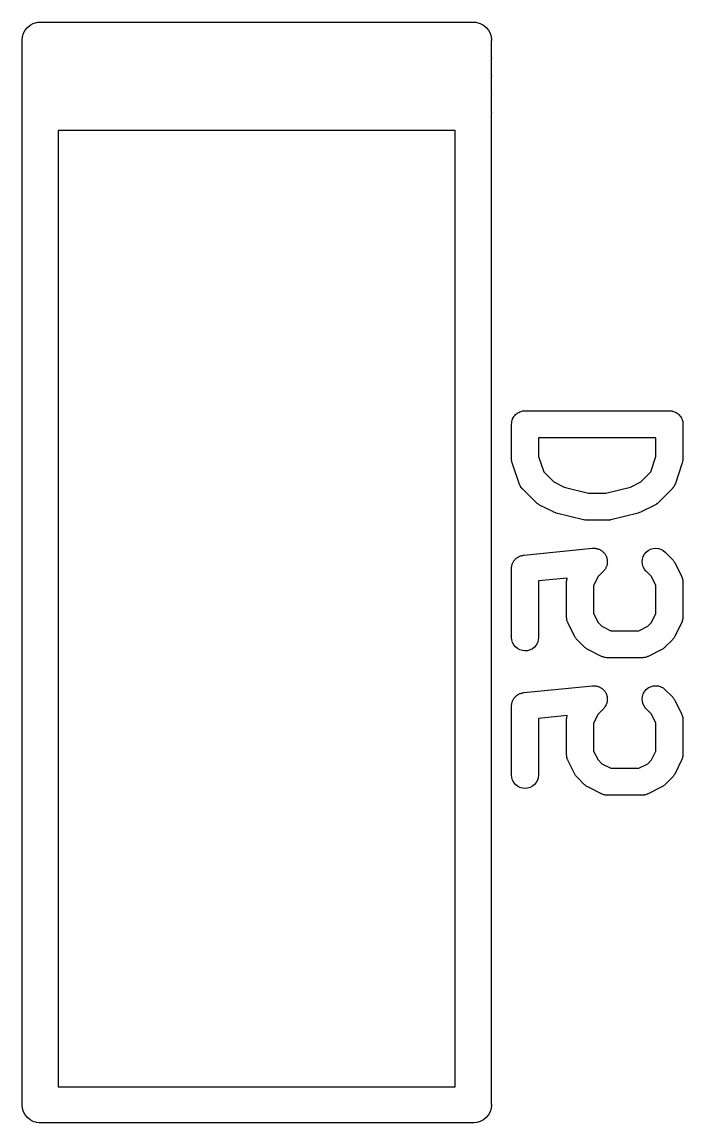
# Model space of a CAD drawing. Extents: x 0.4 to 23, y -16.1 to -0.4.
# Drawn here: x 4.9175 to 5.0617, y -4.3329 to -4.0927 of the extents above; entities that cross this region are included whole.
import ezdxf

# ---------------------------------------------------------------- set-up
doc = ezdxf.new("R2010")
doc.units = 0
doc.header["$MEASUREMENT"] = 0
doc.layers.add('BLACK', color=7, linetype='CONTINUOUS')

msp = doc.modelspace()

# ---------------------------------------------------------------- linework, layer by layer
at = {"layer": 'BLACK', "linetype": 'CONTINUOUS'}
for p, q in [((4.91998, -4.09304), (4.92072, -4.09281)), ((4.92072, -4.09281), (4.92097, -4.09279)), ((4.92097, -4.09279), (4.9215, -4.09274)), ((4.9215, -4.09274), (4.92169, -4.09276)), ((4.92169, -4.09276), (5.01579, -4.09276)), ((5.01579, -4.09276), (5.01598, -4.09274)), ((5.01598, -4.09274), (5.01651, -4.09279)), ((5.01651, -4.09279), (5.01676, -4.09281)), ((5.01676, -4.09281), (5.0175, -4.09304)), ((4.91762, -4.09592), (4.91784, -4.09518)), ((4.91784, -4.09518), (4.91821, -4.0945)), ((4.91821, -4.0945), (4.9187, -4.0939)), ((4.9187, -4.0939), (4.9193, -4.0934)), ((4.9193, -4.0934), (4.91998, -4.09304)), ((5.0175, -4.09304), (5.01818, -4.0934)), ((5.01818, -4.0934), (5.01878, -4.0939)), ((5.01878, -4.0939), (5.01927, -4.0945)), ((5.01927, -4.0945), (5.01964, -4.09518)), ((5.01964, -4.09518), (5.01986, -4.09592)), ((4.91754, -4.09669), (4.91762, -4.09592)), ((4.91756, -4.09689), (4.91754, -4.09669)), ((4.91756, -4.10044), (4.91756, -4.09689)), ((5.01986, -4.09592), (5.01994, -4.09669)), ((5.01994, -4.09669), (5.01992, -4.09689)), ((5.01992, -4.09689), (5.01992, -4.10044)), ((4.91754, -4.10063), (4.91756, -4.10044)), ((4.91756, -4.10082), (4.91754, -4.10063)), ((4.91756, -4.10437), (4.91756, -4.10082)), ((5.01992, -4.10044), (5.01994, -4.10063)), ((5.01994, -4.10063), (5.01992, -4.10082)), ((5.01992, -4.10082), (5.01992, -4.10437)), ((4.91754, -4.10457), (4.91756, -4.10437)), ((4.91756, -4.10476), (4.91754, -4.10457)), ((4.91756, -4.10831), (4.91756, -4.10476)), ((5.01992, -4.10437), (5.01994, -4.10457)), ((5.01994, -4.10457), (5.01992, -4.10476)), ((5.01992, -4.10476), (5.01992, -4.10831)), ((4.91754, -4.1085), (4.91756, -4.10831)), ((4.91756, -4.1087), (4.91754, -4.1085)), ((4.91756, -4.11225), (4.91756, -4.1087)), ((5.01992, -4.10831), (5.01994, -4.1085)), ((5.01994, -4.1085), (5.01992, -4.1087)), ((5.01992, -4.1087), (5.01992, -4.11225)), ((4.91754, -4.11244), (4.91756, -4.11225)), ((4.91756, -4.11263), (4.91754, -4.11244)), ((4.91756, -4.32878), (4.91756, -4.11263)), ((5.01992, -4.11225), (5.01994, -4.11244)), ((5.01994, -4.11244), (5.01992, -4.11263)), ((5.01992, -4.11263), (5.01992, -4.32878)), ((4.92543, -4.11638), (4.92543, -4.32504)), ((5.01205, -4.11638), (4.92543, -4.11638)), ((5.01205, -4.32504), (5.01205, -4.11638)), ((5.02457, -4.17933), (5.0247, -4.17909)), ((5.0247, -4.17909), (5.02483, -4.17884)), ((5.02483, -4.17884), (5.02484, -4.17884)), ((5.02484, -4.17883), (5.02502, -4.17861)), ((5.02484, -4.17884), (5.02484, -4.17883)), ((5.02502, -4.17861), (5.0252, -4.1784)), ((5.0252, -4.1784), (5.02521, -4.17839)), ((5.02521, -4.17839), (5.02543, -4.17821)), ((5.02521, -4.17839), (5.02521, -4.17839)), ((5.02543, -4.17821), (5.02565, -4.17804)), ((5.02565, -4.17803), (5.02566, -4.17802)), ((5.02565, -4.17804), (5.02565, -4.17803)), ((5.02566, -4.17802), (5.02591, -4.1779)), ((5.02591, -4.1779), (5.02615, -4.17776)), ((5.02615, -4.17776), (5.02616, -4.17776)), ((5.02616, -4.17776), (5.02617, -4.17776)), ((5.02617, -4.17776), (5.02644, -4.17768)), ((5.02644, -4.17768), (5.02671, -4.1776)), ((5.02671, -4.1776), (5.02672, -4.1776)), ((5.02672, -4.1776), (5.02673, -4.17759)), ((5.02673, -4.17759), (5.027, -4.17757)), ((5.027, -4.17757), (5.02728, -4.17754)), ((5.02728, -4.17754), (5.05878, -4.17754)), ((5.05878, -4.17754), (5.0588, -4.17754)), ((5.0588, -4.17754), (5.0588, -4.17754)), ((5.0588, -4.17754), (5.0588, -4.17754)), ((5.0588, -4.17754), (5.05882, -4.17754)), ((5.05882, -4.17754), (5.05909, -4.17757)), ((5.05909, -4.17757), (5.05937, -4.1776)), ((5.05937, -4.1776), (5.05938, -4.17761)), ((5.05938, -4.17761), (5.05939, -4.17761)), ((5.05939, -4.17761), (5.05965, -4.17769)), ((5.05965, -4.17769), (5.05992, -4.17777)), ((5.05992, -4.17777), (5.05993, -4.17778)), ((5.05993, -4.17778), (5.05994, -4.17778)), ((5.05994, -4.17778), (5.06018, -4.17792)), ((5.06018, -4.17792), (5.06043, -4.17805)), ((5.06043, -4.17805), (5.06043, -4.17805)), ((5.06043, -4.17805), (5.06044, -4.17806)), ((5.06044, -4.17806), (5.06066, -4.17824)), ((5.06066, -4.17824), (5.06087, -4.17841)), ((5.06087, -4.17841), (5.06088, -4.17842)), ((5.06088, -4.17842), (5.06089, -4.17843)), ((5.06089, -4.17843), (5.06106, -4.17864)), ((5.06106, -4.17864), (5.06124, -4.17886)), ((5.06124, -4.17886), (5.06124, -4.17887)), ((5.06124, -4.17887), (5.06125, -4.17888)), ((5.06125, -4.17888), (5.06138, -4.17912)), ((5.06138, -4.17912), (5.06151, -4.17937)), ((5.02433, -4.18045), (5.02436, -4.18018)), ((5.02433, -4.18047), (5.02433, -4.18045)), ((5.02433, -4.18049), (5.02433, -4.18047)), ((5.02433, -4.18047), (5.02433, -4.18047)), ((5.02433, -4.18047), (5.02433, -4.18047)), ((5.02433, -4.18799), (5.02433, -4.18049)), ((5.02436, -4.18018), (5.02439, -4.1799)), ((5.02439, -4.17988), (5.02448, -4.17962)), ((5.02439, -4.17989), (5.02439, -4.17988)), ((5.02439, -4.1799), (5.02439, -4.17989)), ((5.02448, -4.17962), (5.02456, -4.17935)), ((5.02456, -4.17934), (5.02457, -4.17933)), ((5.02456, -4.17935), (5.02456, -4.17934)), ((5.06151, -4.17937), (5.06151, -4.17938)), ((5.06151, -4.17938), (5.06151, -4.17939)), ((5.06151, -4.17939), (5.06159, -4.17966)), ((5.06159, -4.17966), (5.06167, -4.17992)), ((5.06167, -4.17992), (5.06167, -4.17993)), ((5.06167, -4.17993), (5.06168, -4.17994)), ((5.06168, -4.17994), (5.0617, -4.18022)), ((5.0617, -4.18022), (5.06173, -4.18049)), ((5.06173, -4.18049), (5.06173, -4.18799)), ((5.03023, -4.18345), (5.03023, -4.18751)), ((5.05582, -4.18345), (5.03023, -4.18345)), ((5.05582, -4.18751), (5.05582, -4.18345)), ((5.02434, -4.18816), (5.02433, -4.18799)), ((5.02435, -4.18832), (5.02434, -4.18816)), ((5.02437, -4.18844), (5.02435, -4.18832)), ((5.02438, -4.18857), (5.02437, -4.18844)), ((5.02443, -4.18873), (5.02438, -4.18857)), ((5.02447, -4.18889), (5.02443, -4.18873)), ((5.02448, -4.18893), (5.02447, -4.18889)), ((5.03023, -4.18751), (5.03136, -4.1909)), ((5.0547, -4.1909), (5.05582, -4.18751)), ((5.06161, -4.18877), (5.06158, -4.18893)), ((5.06166, -4.18861), (5.06161, -4.18877)), ((5.06168, -4.18849), (5.06166, -4.18861)), ((5.0617, -4.18837), (5.06168, -4.18849)), ((5.06171, -4.1882), (5.0617, -4.18837)), ((5.06173, -4.18804), (5.06171, -4.1882)), ((5.06173, -4.18799), (5.06173, -4.18804)), ((5.02598, -4.19343), (5.02448, -4.18893)), ((5.03136, -4.1909), (5.03353, -4.19307)), ((5.05253, -4.19307), (5.0547, -4.1909)), ((5.06158, -4.18893), (5.06008, -4.19343)), ((5.02601, -4.19351), (5.02598, -4.19343)), ((5.02604, -4.19359), (5.02601, -4.19351)), ((5.02613, -4.19377), (5.02604, -4.19359)), ((5.03353, -4.19307), (5.03581, -4.19421)), ((5.05025, -4.19421), (5.05253, -4.19307)), ((5.06, -4.19363), (5.05991, -4.19381)), ((5.06003, -4.19355), (5.06, -4.19363)), ((5.06006, -4.19347), (5.06003, -4.19355)), ((5.06008, -4.19343), (5.06006, -4.19347)), ((5.02621, -4.19395), (5.02613, -4.19377)), ((5.02626, -4.19402), (5.02621, -4.19395)), ((5.0263, -4.1941), (5.02626, -4.19402)), ((5.02643, -4.19426), (5.0263, -4.1941)), ((5.02655, -4.19442), (5.02643, -4.19426)), ((5.02661, -4.19448), (5.02655, -4.19442)), ((5.02666, -4.19455), (5.02661, -4.19448)), ((5.02669, -4.19458), (5.02666, -4.19455)), ((5.02969, -4.19758), (5.02669, -4.19458)), ((5.03581, -4.19421), (5.04114, -4.19554)), ((5.04114, -4.19554), (5.04491, -4.19554)), ((5.04491, -4.19554), (5.05025, -4.19421)), ((5.05936, -4.19458), (5.05636, -4.19758)), ((5.05942, -4.19451), (5.05936, -4.19458)), ((5.05948, -4.19446), (5.05942, -4.19451)), ((5.0596, -4.19429), (5.05948, -4.19446)), ((5.05973, -4.19414), (5.0596, -4.19429)), ((5.05977, -4.19406), (5.05973, -4.19414)), ((5.05982, -4.19399), (5.05977, -4.19406)), ((5.05991, -4.19381), (5.05982, -4.19399)), ((5.02982, -4.19769), (5.02969, -4.19758)), ((5.02994, -4.1978), (5.02982, -4.19769)), ((5.03004, -4.19787), (5.02994, -4.1978)), ((5.03014, -4.19795), (5.03004, -4.19787)), ((5.03028, -4.19803), (5.03014, -4.19795)), ((5.03042, -4.19812), (5.03028, -4.19803)), ((5.03046, -4.19813), (5.03042, -4.19812)), ((5.03346, -4.19963), (5.03046, -4.19813)), ((5.0556, -4.19813), (5.0526, -4.19963)), ((5.05574, -4.19805), (5.0556, -4.19813)), ((5.05588, -4.19797), (5.05574, -4.19805)), ((5.05598, -4.19789), (5.05588, -4.19797)), ((5.05608, -4.19783), (5.05598, -4.19789)), ((5.05621, -4.19771), (5.05608, -4.19783)), ((5.05633, -4.19761), (5.05621, -4.19771)), ((5.05636, -4.19758), (5.05633, -4.19761)), ((5.03347, -4.19964), (5.03346, -4.19963)), ((5.03348, -4.19965), (5.03347, -4.19964)), ((5.03374, -4.19974), (5.03348, -4.19965)), ((5.034, -4.19984), (5.03374, -4.19974)), ((5.03401, -4.19984), (5.034, -4.19984)), ((5.03402, -4.19985), (5.03401, -4.19984)), ((5.03406, -4.19986), (5.03402, -4.19985)), ((5.04006, -4.20136), (5.03406, -4.19986)), ((5.05199, -4.19986), (5.04599, -4.20136)), ((5.05201, -4.19985), (5.05199, -4.19986)), ((5.05202, -4.19985), (5.05201, -4.19985)), ((5.05228, -4.19976), (5.05202, -4.19985)), ((5.05254, -4.19966), (5.05228, -4.19976)), ((5.05255, -4.19966), (5.05254, -4.19966)), ((5.05256, -4.19965), (5.05255, -4.19966)), ((5.0526, -4.19963), (5.05256, -4.19965)), ((5.04011, -4.20137), (5.04006, -4.20136)), ((5.04016, -4.20138), (5.04011, -4.20137)), ((5.0404, -4.20141), (5.04016, -4.20138)), ((5.04063, -4.20144), (5.0404, -4.20141)), ((5.04068, -4.20144), (5.04063, -4.20144)), ((5.04074, -4.20145), (5.04068, -4.20144)), ((5.04078, -4.20145), (5.04074, -4.20145)), ((5.04528, -4.20145), (5.04078, -4.20145)), ((5.04533, -4.20144), (5.04528, -4.20145)), ((5.04538, -4.20144), (5.04533, -4.20144)), ((5.04562, -4.20141), (5.04538, -4.20144)), ((5.04585, -4.20139), (5.04562, -4.20141)), ((5.0459, -4.20137), (5.04585, -4.20139)), ((5.04595, -4.20137), (5.0459, -4.20137)), ((5.04599, -4.20136), (5.04595, -4.20137)), ((5.02699, -4.20905), (5.04198, -4.20755)), ((5.04198, -4.20755), (5.04203, -4.20755)), ((5.04203, -4.20755), (5.04217, -4.20755)), ((5.04217, -4.20755), (5.04231, -4.20754)), ((5.04231, -4.20754), (5.04245, -4.20755)), ((5.04245, -4.20755), (5.0426, -4.20756)), ((5.0426, -4.20756), (5.04274, -4.20759)), ((5.04274, -4.20759), (5.04288, -4.2076)), ((5.04288, -4.2076), (5.04302, -4.20764)), ((5.04302, -4.20764), (5.04317, -4.20767)), ((5.04317, -4.20767), (5.0433, -4.20773)), ((5.0433, -4.20773), (5.04343, -4.20777)), ((5.04343, -4.20777), (5.04356, -4.20784)), ((5.04356, -4.20784), (5.0437, -4.2079)), ((5.0437, -4.2079), (5.04381, -4.20798)), ((5.04381, -4.20798), (5.04394, -4.20805)), ((5.04394, -4.20805), (5.04405, -4.20814)), ((5.0537, -4.20839), (5.05415, -4.20803)), ((5.05415, -4.20803), (5.05466, -4.20776)), ((5.05466, -4.20776), (5.05521, -4.20759)), ((5.05521, -4.20759), (5.05579, -4.20754)), ((5.05579, -4.20754), (5.05636, -4.2076)), ((5.05636, -4.2076), (5.05691, -4.20777)), ((5.05691, -4.20777), (5.05742, -4.20804)), ((5.05742, -4.20804), (5.05786, -4.2084)), ((5.02468, -4.21059), (5.02477, -4.21046)), ((5.02477, -4.21046), (5.02484, -4.21032)), ((5.02484, -4.21032), (5.02493, -4.21022)), ((5.02493, -4.21022), (5.025, -4.21011)), ((5.025, -4.21011), (5.02511, -4.21)), ((5.02511, -4.21), (5.02521, -4.20988)), ((5.02521, -4.20988), (5.02532, -4.2098)), ((5.02532, -4.2098), (5.02541, -4.20971)), ((5.02541, -4.20971), (5.02554, -4.20962)), ((5.02554, -4.20962), (5.02566, -4.20952)), ((5.02566, -4.20952), (5.02578, -4.20946)), ((5.02578, -4.20946), (5.02589, -4.20939)), ((5.02589, -4.20939), (5.02603, -4.20933)), ((5.02603, -4.20933), (5.02617, -4.20925)), ((5.02617, -4.20925), (5.0263, -4.20922)), ((5.0263, -4.20922), (5.02642, -4.20917)), ((5.02642, -4.20917), (5.02658, -4.20914)), ((5.02658, -4.20914), (5.02673, -4.20909)), ((5.02673, -4.20909), (5.02686, -4.20908)), ((5.02686, -4.20908), (5.02699, -4.20905)), ((5.04405, -4.20814), (5.04417, -4.20823)), ((5.04417, -4.20823), (5.04427, -4.20833)), ((5.04427, -4.20833), (5.04438, -4.20842)), ((5.04438, -4.20842), (5.04447, -4.20853)), ((5.04447, -4.20853), (5.04458, -4.20864)), ((5.04458, -4.20864), (5.04465, -4.20876)), ((5.04465, -4.20876), (5.04474, -4.20887)), ((5.04474, -4.20887), (5.04481, -4.209)), ((5.04481, -4.209), (5.04489, -4.20912)), ((5.04489, -4.20912), (5.04495, -4.20925)), ((5.04495, -4.20925), (5.04501, -4.20938)), ((5.04501, -4.20938), (5.04505, -4.20952)), ((5.04505, -4.20952), (5.04511, -4.20965)), ((5.04511, -4.20965), (5.04514, -4.20979)), ((5.04514, -4.20979), (5.04518, -4.20993)), ((5.04518, -4.20993), (5.04519, -4.21007)), ((5.04519, -4.21007), (5.04522, -4.21022)), ((5.04522, -4.21022), (5.04522, -4.21036)), ((5.04522, -4.21036), (5.04523, -4.2105)), ((5.04523, -4.2105), (5.04522, -4.21065)), ((5.05282, -4.21046), (5.05289, -4.20989)), ((5.05287, -4.21103), (5.05282, -4.21046)), ((5.05289, -4.20989), (5.05306, -4.20934)), ((5.05306, -4.20934), (5.05333, -4.20883)), ((5.05333, -4.20883), (5.0537, -4.20839)), ((5.05786, -4.2084), (5.05936, -4.2099)), ((5.05936, -4.2099), (5.05939, -4.20993)), ((5.05939, -4.20993), (5.0595, -4.21006)), ((5.0595, -4.21006), (5.05961, -4.21018)), ((5.05961, -4.21018), (5.05968, -4.21029)), ((5.05968, -4.21029), (5.05975, -4.21038)), ((5.05975, -4.21038), (5.05983, -4.21053)), ((5.05983, -4.21053), (5.05992, -4.21067)), ((5.02433, -4.21195), (5.02434, -4.21182)), ((5.02433, -4.21199), (5.02433, -4.21195)), ((5.02433, -4.22699), (5.02433, -4.21199)), ((5.02434, -4.21169), (5.02437, -4.21153)), ((5.02434, -4.21182), (5.02434, -4.21169)), ((5.02437, -4.21153), (5.02439, -4.21138)), ((5.02439, -4.21138), (5.02443, -4.21125)), ((5.02443, -4.21125), (5.02446, -4.21112)), ((5.02446, -4.21112), (5.02452, -4.21098)), ((5.02452, -4.21098), (5.02457, -4.21083)), ((5.02457, -4.21083), (5.02463, -4.21071)), ((5.02463, -4.21071), (5.02468, -4.21059)), ((5.04437, -4.21258), (5.0432, -4.21374)), ((5.04446, -4.21247), (5.04437, -4.21258)), ((5.04456, -4.21237), (5.04446, -4.21247)), ((5.04464, -4.21225), (5.04456, -4.21237)), ((5.04473, -4.21213), (5.04464, -4.21225)), ((5.0448, -4.21201), (5.04473, -4.21213)), ((5.04488, -4.21189), (5.0448, -4.21201)), ((5.04493, -4.21176), (5.04488, -4.21189)), ((5.045, -4.21163), (5.04493, -4.21176)), ((5.04505, -4.21149), (5.045, -4.21163)), ((5.0451, -4.21136), (5.04505, -4.21149)), ((5.04513, -4.21122), (5.0451, -4.21136)), ((5.04517, -4.21107), (5.04513, -4.21122)), ((5.04519, -4.21093), (5.04517, -4.21107)), ((5.04521, -4.21079), (5.04519, -4.21093)), ((5.04522, -4.21065), (5.04521, -4.21079)), ((5.05303, -4.21159), (5.05287, -4.21103)), ((5.0533, -4.2121), (5.05303, -4.21159)), ((5.05366, -4.21255), (5.0533, -4.2121)), ((5.05369, -4.21258), (5.05366, -4.21255)), ((5.05485, -4.21374), (5.05369, -4.21258)), ((5.05992, -4.21067), (5.06142, -4.21367)), ((5.0365, -4.21404), (5.03023, -4.21466)), ((5.03023, -4.21466), (5.03023, -4.22699)), ((5.03633, -4.21478), (5.03637, -4.21458)), ((5.03634, -4.21486), (5.03633, -4.21478)), ((5.03633, -4.21495), (5.03634, -4.21486)), ((5.03633, -4.21499), (5.03633, -4.21495)), ((5.03633, -4.22249), (5.03633, -4.21499)), ((5.03637, -4.21458), (5.03639, -4.21438)), ((5.03639, -4.21438), (5.03642, -4.21429)), ((5.03642, -4.21429), (5.03643, -4.21421)), ((5.03643, -4.21421), (5.0365, -4.21404)), ((5.0432, -4.21374), (5.04223, -4.21569)), ((5.05582, -4.21569), (5.05485, -4.21374)), ((5.06142, -4.21367), (5.06143, -4.21371)), ((5.06143, -4.21371), (5.06146, -4.21379)), ((5.06146, -4.21379), (5.06151, -4.21387)), ((5.06151, -4.21387), (5.06156, -4.21406)), ((5.06156, -4.21406), (5.06163, -4.21425)), ((5.06163, -4.21425), (5.06165, -4.21433)), ((5.06165, -4.21433), (5.06167, -4.21442)), ((5.06167, -4.21442), (5.06169, -4.21462)), ((5.06169, -4.21462), (5.06172, -4.21482)), ((5.06172, -4.21482), (5.06172, -4.2149)), ((5.06172, -4.2149), (5.06173, -4.21499)), ((5.06173, -4.21499), (5.06173, -4.22249)), ((5.04223, -4.21569), (5.04223, -4.22179)), ((5.05582, -4.22179), (5.05582, -4.21569)), ((5.03633, -4.22258), (5.03633, -4.22249)), ((5.04223, -4.22179), (5.0432, -4.22374)), ((5.05485, -4.22374), (5.05582, -4.22179)), ((5.06173, -4.22253), (5.06172, -4.22262)), ((5.06173, -4.22249), (5.06173, -4.22253)), ((5.03633, -4.22266), (5.03633, -4.22258)), ((5.03636, -4.22286), (5.03633, -4.22266)), ((5.03638, -4.22306), (5.03636, -4.22286)), ((5.03641, -4.22315), (5.03638, -4.22306)), ((5.03642, -4.22323), (5.03641, -4.22315)), ((5.03649, -4.22342), (5.03642, -4.22323)), ((5.03655, -4.22361), (5.03649, -4.22342)), ((5.03659, -4.22369), (5.03655, -4.22361)), ((5.03662, -4.22377), (5.03659, -4.22369)), ((5.03664, -4.22381), (5.03662, -4.22377)), ((5.03814, -4.22681), (5.03664, -4.22381)), ((5.0432, -4.22374), (5.04403, -4.22456)), ((5.04403, -4.22456), (5.04597, -4.22554)), ((5.05208, -4.22554), (5.05403, -4.22456)), ((5.05403, -4.22456), (5.05485, -4.22374)), ((5.06142, -4.22381), (5.05992, -4.22681)), ((5.06145, -4.22373), (5.06142, -4.22381)), ((5.06149, -4.22365), (5.06145, -4.22373)), ((5.06155, -4.22346), (5.06149, -4.22365)), ((5.06162, -4.22327), (5.06155, -4.22346)), ((5.06164, -4.22319), (5.06162, -4.22327)), ((5.06166, -4.2231), (5.06164, -4.22319)), ((5.06169, -4.2229), (5.06166, -4.2231)), ((5.06172, -4.2227), (5.06169, -4.2229)), ((5.06172, -4.22262), (5.06172, -4.2227)), ((5.02438, -4.22756), (5.02433, -4.22699)), ((5.03023, -4.22703), (5.03017, -4.2276)), ((5.03023, -4.22699), (5.03023, -4.22703)), ((5.03823, -4.22695), (5.03814, -4.22681)), ((5.0383, -4.2271), (5.03823, -4.22695)), ((5.03838, -4.22719), (5.0383, -4.2271)), ((5.03844, -4.2273), (5.03838, -4.22719)), ((5.03856, -4.22742), (5.03844, -4.2273)), ((5.04597, -4.22554), (5.05208, -4.22554)), ((5.05958, -4.22733), (5.05947, -4.22745)), ((5.05965, -4.22723), (5.05958, -4.22733)), ((5.05973, -4.22713), (5.05965, -4.22723)), ((5.05981, -4.22699), (5.05973, -4.22713)), ((5.0599, -4.22685), (5.05981, -4.22699)), ((5.05992, -4.22681), (5.0599, -4.22685)), ((5.02455, -4.22811), (5.02438, -4.22756)), ((5.02482, -4.22862), (5.02455, -4.22811)), ((5.02518, -4.22907), (5.02482, -4.22862)), ((5.02563, -4.22944), (5.02518, -4.22907)), ((5.02614, -4.22971), (5.02563, -4.22944)), ((5.02669, -4.22988), (5.02614, -4.22971)), ((5.02839, -4.22973), (5.02783, -4.22989)), ((5.0289, -4.22946), (5.02839, -4.22973)), ((5.02935, -4.2291), (5.0289, -4.22946)), ((5.02972, -4.22866), (5.02935, -4.2291)), ((5.02999, -4.22815), (5.02972, -4.22866)), ((5.03017, -4.2276), (5.02999, -4.22815)), ((5.03866, -4.22755), (5.03856, -4.22742)), ((5.03869, -4.22758), (5.03866, -4.22755)), ((5.04019, -4.22908), (5.03869, -4.22758)), ((5.04032, -4.22918), (5.04019, -4.22908)), ((5.04044, -4.2293), (5.04032, -4.22918)), ((5.04054, -4.22936), (5.04044, -4.2293)), ((5.04064, -4.22944), (5.04054, -4.22936)), ((5.04078, -4.22952), (5.04064, -4.22944)), ((5.04092, -4.22961), (5.04078, -4.22952)), ((5.04096, -4.22963), (5.04092, -4.22961)), ((5.04396, -4.23113), (5.04096, -4.22963)), ((5.0571, -4.22963), (5.0541, -4.23113)), ((5.05724, -4.22954), (5.0571, -4.22963)), ((5.05738, -4.22947), (5.05724, -4.22954)), ((5.05748, -4.22939), (5.05738, -4.22947)), ((5.05758, -4.22932), (5.05748, -4.22939)), ((5.05771, -4.22921), (5.05758, -4.22932)), ((5.05783, -4.22911), (5.05771, -4.22921)), ((5.05786, -4.22908), (5.05783, -4.22911)), ((5.05936, -4.22758), (5.05786, -4.22908)), ((5.05947, -4.22745), (5.05936, -4.22758)), ((5.02726, -4.22994), (5.02669, -4.22988)), ((5.02783, -4.22989), (5.02726, -4.22994)), ((5.04404, -4.23116), (5.04396, -4.23113)), ((5.04411, -4.2312), (5.04404, -4.23116)), ((5.04431, -4.23126), (5.04411, -4.2312)), ((5.04449, -4.23134), (5.04431, -4.23126)), ((5.04458, -4.23135), (5.04449, -4.23134)), ((5.04466, -4.23138), (5.04458, -4.23135)), ((5.04486, -4.2314), (5.04466, -4.23138)), ((5.04506, -4.23143), (5.04486, -4.2314)), ((5.04515, -4.23143), (5.04506, -4.23143)), ((5.04524, -4.23144), (5.04515, -4.23143)), ((5.04528, -4.23144), (5.04524, -4.23144)), ((5.05278, -4.23144), (5.04528, -4.23144)), ((5.05286, -4.23143), (5.05278, -4.23144)), ((5.05295, -4.23144), (5.05286, -4.23143)), ((5.05315, -4.23141), (5.05295, -4.23144)), ((5.05335, -4.23139), (5.05315, -4.23141)), ((5.05343, -4.23136), (5.05335, -4.23139)), ((5.05352, -4.23135), (5.05343, -4.23136)), ((5.05371, -4.23128), (5.05352, -4.23135)), ((5.0539, -4.23122), (5.05371, -4.23128)), ((5.05398, -4.23118), (5.0539, -4.23122)), ((5.05406, -4.23115), (5.05398, -4.23118)), ((5.0541, -4.23113), (5.05406, -4.23115)), ((5.02589, -4.23938), (5.02603, -4.23932)), ((5.02603, -4.23932), (5.02617, -4.23925)), ((5.02617, -4.23925), (5.0263, -4.23921)), ((5.0263, -4.23921), (5.02642, -4.23916)), ((5.02642, -4.23916), (5.02658, -4.23913)), ((5.02658, -4.23913), (5.02673, -4.23909)), ((5.02673, -4.23909), (5.02686, -4.23907)), ((5.02686, -4.23907), (5.02699, -4.23905)), ((5.02699, -4.23905), (5.04198, -4.23755)), ((5.04198, -4.23755), (5.04203, -4.23755)), ((5.04203, -4.23755), (5.04217, -4.23755)), ((5.04217, -4.23755), (5.04231, -4.23753)), ((5.04231, -4.23753), (5.04245, -4.23755)), ((5.04245, -4.23755), (5.0426, -4.23755)), ((5.0426, -4.23755), (5.04274, -4.23758)), ((5.04274, -4.23758), (5.04288, -4.2376)), ((5.04288, -4.2376), (5.04302, -4.23764)), ((5.04302, -4.23764), (5.04317, -4.23767)), ((5.04317, -4.23767), (5.0433, -4.23773)), ((5.0433, -4.23773), (5.04343, -4.23777)), ((5.04343, -4.23777), (5.04356, -4.23784)), ((5.04356, -4.23784), (5.0437, -4.2379)), ((5.0437, -4.2379), (5.04381, -4.23798)), ((5.04381, -4.23798), (5.04394, -4.23805)), ((5.04394, -4.23805), (5.04405, -4.23814)), ((5.04405, -4.23814), (5.04417, -4.23822)), ((5.04417, -4.23822), (5.04427, -4.23832)), ((5.04427, -4.23832), (5.04438, -4.23841)), ((5.04438, -4.23841), (5.04447, -4.23853)), ((5.04447, -4.23853), (5.04458, -4.23863)), ((5.04458, -4.23863), (5.04465, -4.23875)), ((5.04465, -4.23875), (5.04474, -4.23886)), ((5.04474, -4.23886), (5.04481, -4.23899)), ((5.04481, -4.23899), (5.04489, -4.23911)), ((5.04489, -4.23911), (5.04495, -4.23925)), ((5.04495, -4.23925), (5.04501, -4.23937)), ((5.05289, -4.23988), (5.05306, -4.23933)), ((5.05306, -4.23933), (5.05333, -4.23883)), ((5.05333, -4.23883), (5.0537, -4.23838)), ((5.0537, -4.23838), (5.05415, -4.23802)), ((5.05415, -4.23802), (5.05466, -4.23775)), ((5.05466, -4.23775), (5.05521, -4.23759)), ((5.05521, -4.23759), (5.05579, -4.23753)), ((5.05579, -4.23753), (5.05636, -4.23759)), ((5.05636, -4.23759), (5.05691, -4.23776)), ((5.05691, -4.23776), (5.05742, -4.23803)), ((5.05742, -4.23803), (5.05786, -4.2384)), ((5.05786, -4.2384), (5.05936, -4.2399)), ((5.02434, -4.24168), (5.02437, -4.24153)), ((5.02434, -4.24182), (5.02434, -4.24168)), ((5.02437, -4.24153), (5.02439, -4.24137)), ((5.02439, -4.24137), (5.02443, -4.24125)), ((5.02443, -4.24125), (5.02446, -4.24112)), ((5.02446, -4.24112), (5.02452, -4.24097)), ((5.02452, -4.24097), (5.02457, -4.24082)), ((5.02457, -4.24082), (5.02463, -4.24071)), ((5.02463, -4.24071), (5.02468, -4.24059)), ((5.02468, -4.24059), (5.02477, -4.24046)), ((5.02477, -4.24046), (5.02484, -4.24032)), ((5.02484, -4.24032), (5.02493, -4.24022)), ((5.02493, -4.24022), (5.025, -4.24011)), ((5.025, -4.24011), (5.02511, -4.24)), ((5.02511, -4.24), (5.02521, -4.23988)), ((5.02521, -4.23988), (5.02532, -4.2398)), ((5.02532, -4.2398), (5.02541, -4.2397)), ((5.02541, -4.2397), (5.02554, -4.23962)), ((5.02554, -4.23962), (5.02566, -4.23952)), ((5.02566, -4.23952), (5.02578, -4.23946)), ((5.02578, -4.23946), (5.02589, -4.23938)), ((5.04493, -4.24175), (5.04488, -4.24189)), ((5.045, -4.24162), (5.04493, -4.24175)), ((5.04505, -4.24149), (5.045, -4.24162)), ((5.04501, -4.23937), (5.04505, -4.23951)), ((5.04505, -4.23951), (5.04511, -4.23965)), ((5.0451, -4.24136), (5.04505, -4.24149)), ((5.04513, -4.24121), (5.0451, -4.24136)), ((5.04511, -4.23965), (5.04514, -4.23979)), ((5.04517, -4.24107), (5.04513, -4.24121)), ((5.04514, -4.23979), (5.04518, -4.23992)), ((5.04519, -4.24093), (5.04517, -4.24107)), ((5.04518, -4.23992), (5.04519, -4.24007)), ((5.04519, -4.24007), (5.04522, -4.24021)), ((5.04521, -4.24079), (5.04519, -4.24093)), ((5.04522, -4.24064), (5.04521, -4.24079)), ((5.04522, -4.24021), (5.04522, -4.24036)), ((5.04522, -4.24036), (5.04523, -4.2405)), ((5.04523, -4.2405), (5.04522, -4.24064)), ((5.05282, -4.24046), (5.05289, -4.23988)), ((5.05287, -4.24103), (5.05282, -4.24046)), ((5.05303, -4.24158), (5.05287, -4.24103)), ((5.0533, -4.2421), (5.05303, -4.24158)), ((5.05936, -4.2399), (5.05939, -4.23993)), ((5.05939, -4.23993), (5.0595, -4.24006)), ((5.0595, -4.24006), (5.05961, -4.24018)), ((5.05961, -4.24018), (5.05968, -4.24028)), ((5.05968, -4.24028), (5.05975, -4.24038)), ((5.05975, -4.24038), (5.05983, -4.24053)), ((5.05983, -4.24053), (5.05992, -4.24067)), ((5.05992, -4.24067), (5.06142, -4.24367)), ((5.02433, -4.24195), (5.02434, -4.24182)), ((5.02433, -4.24199), (5.02433, -4.24195)), ((5.02433, -4.25699), (5.02433, -4.24199)), ((5.0365, -4.24403), (5.03023, -4.24466)), ((5.03643, -4.2442), (5.0365, -4.24403)), ((5.0432, -4.24374), (5.04223, -4.24568)), ((5.04437, -4.24258), (5.0432, -4.24374)), ((5.04446, -4.24247), (5.04437, -4.24258)), ((5.04456, -4.24237), (5.04446, -4.24247)), ((5.04464, -4.24224), (5.04456, -4.24237)), ((5.04473, -4.24213), (5.04464, -4.24224)), ((5.0448, -4.242), (5.04473, -4.24213)), ((5.04488, -4.24189), (5.0448, -4.242)), ((5.05366, -4.24255), (5.0533, -4.2421)), ((5.05369, -4.24258), (5.05366, -4.24255)), ((5.05485, -4.24374), (5.05369, -4.24258)), ((5.05582, -4.24568), (5.05485, -4.24374)), ((5.06142, -4.24367), (5.06143, -4.2437)), ((5.06143, -4.2437), (5.06146, -4.24378)), ((5.06146, -4.24378), (5.06151, -4.24386)), ((5.06151, -4.24386), (5.06156, -4.24406)), ((5.06156, -4.24406), (5.06163, -4.24424)), ((5.03023, -4.24466), (5.03023, -4.25699)), ((5.03633, -4.24477), (5.03637, -4.24457)), ((5.03634, -4.24486), (5.03633, -4.24477)), ((5.03633, -4.24495), (5.03634, -4.24486)), ((5.03633, -4.24499), (5.03633, -4.24495)), ((5.03633, -4.25249), (5.03633, -4.24499)), ((5.03637, -4.24457), (5.03639, -4.24437)), ((5.03639, -4.24437), (5.03642, -4.24429)), ((5.03642, -4.24429), (5.03643, -4.2442)), ((5.04223, -4.24568), (5.04223, -4.25179)), ((5.05582, -4.25179), (5.05582, -4.24568)), ((5.06163, -4.24424), (5.06165, -4.24433)), ((5.06165, -4.24433), (5.06167, -4.24441)), ((5.06167, -4.24441), (5.06169, -4.24461)), ((5.06169, -4.24461), (5.06172, -4.24481)), ((5.06172, -4.24481), (5.06172, -4.2449)), ((5.06172, -4.2449), (5.06173, -4.24499)), ((5.06173, -4.24499), (5.06173, -4.25249)), ((5.03633, -4.25257), (5.03633, -4.25249)), ((5.03633, -4.25266), (5.03633, -4.25257)), ((5.03636, -4.25286), (5.03633, -4.25266)), ((5.03638, -4.25306), (5.03636, -4.25286)), ((5.03641, -4.25314), (5.03638, -4.25306)), ((5.03642, -4.25323), (5.03641, -4.25314)), ((5.03649, -4.25342), (5.03642, -4.25323)), ((5.03655, -4.25361), (5.03649, -4.25342)), ((5.03659, -4.25369), (5.03655, -4.25361)), ((5.03662, -4.25377), (5.03659, -4.25369)), ((5.04223, -4.25179), (5.0432, -4.25374)), ((5.0432, -4.25374), (5.04403, -4.25456)), ((5.05403, -4.25456), (5.05485, -4.25374)), ((5.05485, -4.25374), (5.05582, -4.25179)), ((5.06145, -4.25373), (5.06142, -4.25381)), ((5.06149, -4.25365), (5.06145, -4.25373)), ((5.06155, -4.25346), (5.06149, -4.25365)), ((5.06162, -4.25327), (5.06155, -4.25346)), ((5.06164, -4.25318), (5.06162, -4.25327)), ((5.06166, -4.2531), (5.06164, -4.25318)), ((5.06169, -4.2529), (5.06166, -4.2531)), ((5.06172, -4.2527), (5.06169, -4.2529)), ((5.06173, -4.25253), (5.06172, -4.25261)), ((5.06172, -4.25261), (5.06172, -4.2527)), ((5.06173, -4.25249), (5.06173, -4.25253)), ((5.03664, -4.25381), (5.03662, -4.25377)), ((5.03814, -4.25681), (5.03664, -4.25381)), ((5.04403, -4.25456), (5.04597, -4.25553)), ((5.04597, -4.25553), (5.05208, -4.25553)), ((5.05208, -4.25553), (5.05403, -4.25456)), ((5.06142, -4.25381), (5.05992, -4.25681)), ((5.02438, -4.25756), (5.02433, -4.25699)), ((5.02455, -4.25811), (5.02438, -4.25756)), ((5.02482, -4.25862), (5.02455, -4.25811)), ((5.02999, -4.25815), (5.02972, -4.25865)), ((5.03017, -4.2576), (5.02999, -4.25815)), ((5.03023, -4.25703), (5.03017, -4.2576)), ((5.03023, -4.25699), (5.03023, -4.25703)), ((5.03823, -4.25695), (5.03814, -4.25681)), ((5.0383, -4.25709), (5.03823, -4.25695)), ((5.03838, -4.25719), (5.0383, -4.25709)), ((5.03844, -4.25729), (5.03838, -4.25719)), ((5.03856, -4.25741), (5.03844, -4.25729)), ((5.03866, -4.25754), (5.03856, -4.25741)), ((5.03869, -4.25757), (5.03866, -4.25754)), ((5.04019, -4.25907), (5.03869, -4.25757)), ((5.05936, -4.25757), (5.05786, -4.25907)), ((5.05947, -4.25745), (5.05936, -4.25757)), ((5.05958, -4.25733), (5.05947, -4.25745)), ((5.05965, -4.25722), (5.05958, -4.25733)), ((5.05973, -4.25713), (5.05965, -4.25722)), ((5.05981, -4.25698), (5.05973, -4.25713)), ((5.0599, -4.25684), (5.05981, -4.25698)), ((5.05992, -4.25681), (5.0599, -4.25684)), ((5.02518, -4.25907), (5.02482, -4.25862)), ((5.02563, -4.25943), (5.02518, -4.25907)), ((5.02614, -4.25971), (5.02563, -4.25943)), ((5.02669, -4.25988), (5.02614, -4.25971)), ((5.02726, -4.25994), (5.02669, -4.25988)), ((5.02783, -4.25989), (5.02726, -4.25994)), ((5.02839, -4.25972), (5.02783, -4.25989)), ((5.0289, -4.25946), (5.02839, -4.25972)), ((5.02935, -4.2591), (5.0289, -4.25946)), ((5.02972, -4.25865), (5.02935, -4.2591)), ((5.04032, -4.25918), (5.04019, -4.25907)), ((5.04044, -4.25929), (5.04032, -4.25918)), ((5.04054, -4.25936), (5.04044, -4.25929)), ((5.04064, -4.25944), (5.04054, -4.25936)), ((5.04078, -4.25952), (5.04064, -4.25944)), ((5.04092, -4.25961), (5.04078, -4.25952)), ((5.04096, -4.25963), (5.04092, -4.25961)), ((5.04396, -4.26113), (5.04096, -4.25963)), ((5.0571, -4.25963), (5.0541, -4.26113)), ((5.05724, -4.25954), (5.0571, -4.25963)), ((5.05738, -4.25946), (5.05724, -4.25954)), ((5.05748, -4.25939), (5.05738, -4.25946)), ((5.05758, -4.25932), (5.05748, -4.25939)), ((5.05771, -4.25921), (5.05758, -4.25932)), ((5.05783, -4.2591), (5.05771, -4.25921)), ((5.05786, -4.25907), (5.05783, -4.2591)), ((5.04404, -4.26116), (5.04396, -4.26113)), ((5.04411, -4.2612), (5.04404, -4.26116)), ((5.04431, -4.26126), (5.04411, -4.2612)), ((5.0445, -4.26133), (5.04431, -4.26126)), ((5.04458, -4.26135), (5.0445, -4.26133)), ((5.04466, -4.26137), (5.04458, -4.26135)), ((5.04486, -4.2614), (5.04466, -4.26137)), ((5.04506, -4.26143), (5.04486, -4.2614)), ((5.04515, -4.26143), (5.04506, -4.26143)), ((5.04524, -4.26144), (5.04515, -4.26143)), ((5.04528, -4.26144), (5.04524, -4.26144)), ((5.05278, -4.26144), (5.04528, -4.26144)), ((5.05286, -4.26143), (5.05278, -4.26144)), ((5.05295, -4.26143), (5.05286, -4.26143)), ((5.05315, -4.2614), (5.05295, -4.26143)), ((5.05335, -4.26138), (5.05315, -4.2614)), ((5.05343, -4.26136), (5.05335, -4.26138)), ((5.05352, -4.26134), (5.05343, -4.26136)), ((5.05371, -4.26127), (5.05352, -4.26134)), ((5.0539, -4.26122), (5.05371, -4.26127)), ((5.05398, -4.26117), (5.0539, -4.26122)), ((5.05406, -4.26114), (5.05398, -4.26117)), ((5.0541, -4.26113), (5.05406, -4.26114)), ((4.92543, -4.32504), (5.01205, -4.32504)), ((4.91754, -4.32898), (4.91756, -4.32878)), ((4.91762, -4.32975), (4.91754, -4.32898)), ((4.91784, -4.33049), (4.91762, -4.32975)), ((4.91821, -4.33117), (4.91784, -4.33049)), ((5.01964, -4.33049), (5.01927, -4.33117)), ((5.01986, -4.32975), (5.01964, -4.33049)), ((5.01994, -4.32898), (5.01986, -4.32975)), ((5.01992, -4.32878), (5.01994, -4.32898)), ((4.9187, -4.33177), (4.91821, -4.33117)), ((4.9193, -4.33227), (4.9187, -4.33177)), ((4.91998, -4.33263), (4.9193, -4.33227)), ((4.92072, -4.33286), (4.91998, -4.33263)), ((4.9213, -4.33291), (4.92072, -4.33286)), ((4.9215, -4.33293), (4.9213, -4.33291)), ((4.92169, -4.33291), (4.9215, -4.33293)), ((5.01579, -4.33291), (4.92169, -4.33291)), ((5.01598, -4.33293), (5.01579, -4.33291)), ((5.01618, -4.33291), (5.01598, -4.33293)), ((5.01676, -4.33286), (5.01618, -4.33291)), ((5.0175, -4.33263), (5.01676, -4.33286)), ((5.01818, -4.33227), (5.0175, -4.33263)), ((5.01878, -4.33177), (5.01818, -4.33227)), ((5.01927, -4.33117), (5.01878, -4.33177))]:
    msp.add_line(p, q, dxfattribs=at)

doc.saveas('drawing.dxf')
